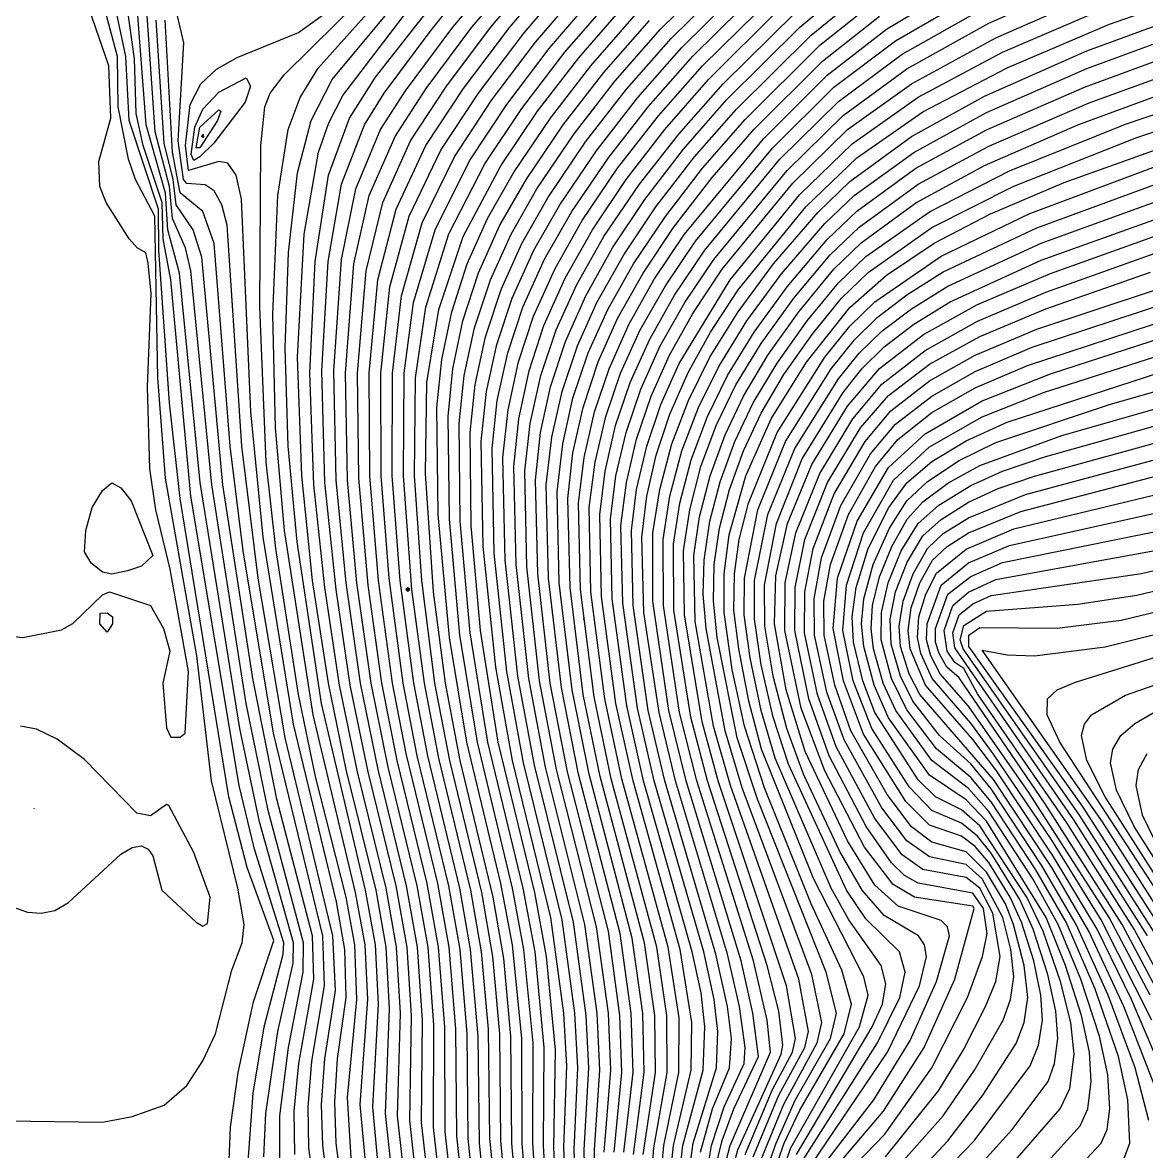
# Model space of a CAD drawing. Header units: inches. Extents: x 2608994 to 2618701, y 1261813 to 1271655.
# Drawn here: x 2613479 to 2614071, y 1262472 to 1263067 of the extents above; entities that cross this region are included whole.
import ezdxf

# ---------------------------------------------------------------- set-up
doc = ezdxf.new("R2010")
doc.units = ezdxf.units.IN
doc.header["$MEASUREMENT"] = 0

msp = doc.modelspace()

# ---------------------------------------------------------------- linework, layer by layer
for points, elevation in [([(2613693.57, 1262449.12), (2613689.24, 1262487.52), (2613689.73, 1262541.52), (2613687.08, 1262579.92), (2613681.34, 1262612.32), (2613666.33, 1262673.52), (2613657.01, 1262719.12), (2613649.42, 1262771.92), (2613644.22, 1262825.92), (2613642.95, 1262883.52), (2613647.1, 1262942.32), (2613654.49, 1262979.52), (2613667.63, 1263010.72), (2613680.66, 1263031.12), (2613705.61, 1263064.72), (2613760.54, 1263129.52)], 275), ([(2613699.5, 1262449.12), (2613695.49, 1262485.12), (2613695.59, 1262539.12), (2613692.61, 1262579.92), (2613686.88, 1262612.32), (2613671.66, 1262674.72), (2613662.63, 1262719.12), (2613655.16, 1262771.92), (2613650.19, 1262825.92), (2613649.19, 1262882.32), (2613653.6, 1262939.92), (2613661.63, 1262975.92), (2613675.27, 1263007.12), (2613691.55, 1263032.32), (2613715.65, 1263064.72), (2613769.6, 1263127.07)], 276), ([(2613681.15, 1262450.32), (2613676.57, 1262491.12), (2613678.09, 1262545.12), (2613676.04, 1262579.92), (2613670.52, 1262611.12), (2613655.38, 1262672.32), (2613645.97, 1262717.92), (2613638.26, 1262769.52), (2613632.43, 1262823.52), (2613630.29, 1262882.32), (2613633.08, 1262941.12), (2613640.16, 1262986.72), (2613651.2, 1263016.72), (2613664.99, 1263038.32), (2613727.01, 1263117.52)], 273), ([(2613674.63, 1262451.52), (2613670.13, 1262492.32), (2613672.3, 1262547.52), (2613670.54, 1262579.92), (2613665.24, 1262609.92), (2613649.47, 1262673.52), (2613640.14, 1262719.12), (2613631.77, 1262773.12), (2613626.05, 1262828.32), (2613623.88, 1262890.72), (2613627.34, 1262955.52), (2613634.96, 1262998.72), (2613640.27, 1263014.32), (2613647.66, 1263028.72), (2613710.8, 1263111.37)], 272), ([(2613687.31, 1262450.32), (2613682.98, 1262488.72), (2613683.89, 1262543.92), (2613681.55, 1262579.92), (2613675.8, 1262612.32), (2613661, 1262672.32), (2613651.59, 1262717.92), (2613644.14, 1262768.32), (2613638.32, 1262824.72), (2613636.64, 1262883.52), (2613640.06, 1262941.12), (2613647, 1262981.92), (2613659.2, 1263013.16), (2613669.5, 1263029.92), (2613693.66, 1263062.32), (2613730, 1263107.79)], 274), ([(2613755.16, 1262444.32), (2613753.33, 1262475.52), (2613753.84, 1262527.12), (2613748.98, 1262577.52), (2613742.69, 1262611.12), (2613724.08, 1262687.92), (2613714.78, 1262745.52), (2613709.58, 1262804.32), (2613708.98, 1262855.92), (2613711.65, 1262881.12), (2613717.1, 1262906.32), (2613725.5, 1262931.52), (2613736.3, 1262955.52), (2613749.96, 1262979.52), (2613769.6, 1263008.54), (2613791.2, 1263036.36), (2613815.01, 1263063.52), (2613856.39, 1263104.32)], 286), ([(2613760.43, 1262443.12), (2613758.8, 1262474.32), (2613759.67, 1262525.92), (2613755.04, 1262575.12), (2613748.85, 1262608.72), (2613729.59, 1262687.92), (2613720.19, 1262746.72), (2613715.38, 1262801.92), (2613714.76, 1262851.12), (2613717.42, 1262876.32), (2613722.86, 1262901.52), (2613731.2, 1262926.53), (2613742.06, 1262950.72), (2613755.65, 1262974.72), (2613775.6, 1263004.23), (2613797.2, 1263032), (2613820.66, 1263058.72), (2613860.8, 1263098.33)], 287), ([(2613705.54, 1262447.92), (2613701.65, 1262482.72), (2613701.43, 1262537.92), (2613698.16, 1262579.92), (2613692.16, 1262613.52), (2613676.41, 1262678.32), (2613668.25, 1262719.12), (2613661.02, 1262770.72), (2613656.07, 1262827.12), (2613655.42, 1262882.32), (2613659.96, 1262936.32), (2613668.71, 1262972.32), (2613683.44, 1263004.72), (2613702.28, 1263033.52), (2613725.68, 1263064.72), (2613752.8, 1263096.93)], 277), ([(2613711.47, 1262446.72), (2613707.74, 1262480.32), (2613707.26, 1262536.72), (2613703.72, 1262579.92), (2613697.7, 1262613.52), (2613681.15, 1262681.92), (2613673.86, 1262719.12), (2613666.48, 1262773.12), (2613661.95, 1262828.32), (2613661.62, 1262882.32), (2613666.13, 1262931.52), (2613675.73, 1262968.72), (2613691.48, 1263002.32), (2613711.2, 1263032.32), (2613735.69, 1263064.72), (2613761.26, 1263094.72)], 278), ([(2613765.51, 1262443.12), (2613764.21, 1262474.32), (2613765.69, 1262517.52), (2613764.18, 1262545.12), (2613757.32, 1262595.52), (2613737.14, 1262678.32), (2613728.26, 1262727.52), (2613721.65, 1262791.12), (2613720.51, 1262846.32), (2613723.36, 1262872.72), (2613728.8, 1262897.52), (2613736.97, 1262921.92), (2613748.35, 1262947.12), (2613762.01, 1262971.12), (2613781.6, 1263000.01), (2613803.03, 1263027.52), (2613826.25, 1263053.92), (2613865.11, 1263092.32)], 288), ([(2613790.61, 1262471.92), (2613794.68, 1262513.92), (2613793.65, 1262543.92), (2613787.65, 1262588.32), (2613766.11, 1262672.32), (2613756.99, 1262719.12), (2613750.42, 1262776.72), (2613749.13, 1262825.92), (2613751.91, 1262851.12), (2613757.12, 1262875.12), (2613764.98, 1262899.12), (2613775.63, 1262923.12), (2613789.72, 1262948.32), (2613806.8, 1262973.79), (2613827.2, 1263000.31), (2613849.87, 1263026.32), (2613888.4, 1263064.67), (2613922, 1263092.8)], 293), ([(2613834.69, 1262432.32), (2613841.87, 1262475.52), (2613848.52, 1262495.92), (2613859.16, 1262518.72), (2613859.65, 1262527.12), (2613856.63, 1262548.72), (2613850.34, 1262576.32), (2613822.91, 1262667.52), (2613814.25, 1262703.52), (2613806.29, 1262756.32), (2613805.14, 1262795.92), (2613807.86, 1262817.52), (2613812.81, 1262839.12), (2613820, 1262860.83), (2613829.6, 1262882.71), (2613841.3, 1262903.92), (2613856, 1262926.2), (2613891.51, 1262969.92), (2613918.4, 1262995.79), (2613953.2, 1263020.04), (2613997.6, 1263043.31), (2614051.6, 1263066.24), (2614133.2, 1263094.87)], 303), ([(2613717.13, 1262446.72), (2613713.69, 1262479.12), (2613713.14, 1262534.32), (2613709.45, 1262578.72), (2613703.51, 1262612.32), (2613686.96, 1262680.72), (2613679.47, 1262719.12), (2613672.07, 1262774.32), (2613667.87, 1262828.32), (2613667.79, 1262882.32), (2613672.48, 1262927.92), (2613682.67, 1262965.12), (2613699.41, 1262999.92), (2613719.2, 1263029.94), (2613743.2, 1263061.64), (2613768.4, 1263091.12)], 279), ([(2613722.9, 1262445.52), (2613719.62, 1262476.72), (2613718.97, 1262533.12), (2613715.03, 1262578.72), (2613709.31, 1262611.12), (2613692.49, 1262680.72), (2613685.07, 1262719.12), (2613677.9, 1262773.12), (2613673.77, 1262828.32), (2613673.93, 1262882.32), (2613678.59, 1262923.12), (2613689.53, 1262961.52), (2613706.52, 1262996.32), (2613726.23, 1263026.32), (2613749.2, 1263056.75), (2613774.42, 1263086.32)], 280), ([(2613770.64, 1262441.92), (2613769.58, 1262473.12), (2613771.47, 1262516.32), (2613769.98, 1262545.12), (2613763.27, 1262594.32), (2613742.93, 1262677.12), (2613734.12, 1262725.12), (2613727.49, 1262787.52), (2613726.31, 1262842.72), (2613729.06, 1262867.92), (2613734.58, 1262893.12), (2613742.59, 1262917.12), (2613754, 1262942.42), (2613768.29, 1262967.52), (2613787.6, 1262995.89), (2613808.52, 1263022.72), (2613832, 1263049.37), (2613870.4, 1263087.26)], 289), ([(2613808.97, 1262440.72), (2613811.44, 1262474.32), (2613818.52, 1262513.92), (2613818.36, 1262543.92), (2613813.14, 1262579.92), (2613789.14, 1262668.72), (2613780.03, 1262711.92), (2613772.91, 1262768.32), (2613771.84, 1262813.92), (2613774.77, 1262837.92), (2613780.26, 1262861.92), (2613787.93, 1262884.72), (2613798.4, 1262908.06), (2613811.61, 1262931.52), (2613827.69, 1262955.52), (2613869.2, 1263005.91), (2613902.8, 1263039.41), (2613934, 1263063.6), (2613976, 1263088.87)], 297), ([(2613822.21, 1262435.92), (2613826.87, 1262475.52), (2613837.57, 1262515.12), (2613838.33, 1262537.92), (2613836.38, 1262555.92), (2613831.72, 1262577.52), (2613806.14, 1262667.52), (2613797.23, 1262707.12), (2613789.53, 1262763.52), (2613788.66, 1262805.52), (2613791.59, 1262828.32), (2613796.9, 1262851.12), (2613804.62, 1262873.92), (2613814.89, 1262896.72), (2613827.8, 1262919.52), (2613843.11, 1262942.32), (2613881.71, 1262989.12), (2613911.2, 1263018.12), (2613944.8, 1263042.65), (2613988, 1263066.69), (2614040.8, 1263090.17)], 300), ([(2613652.36, 1262465.92), (2613650.26, 1262500.72), (2613655.17, 1262552.32), (2613653.96, 1262581.12), (2613649.45, 1262606.32), (2613633.36, 1262669.92), (2613624.4, 1262713.12), (2613612.45, 1262789.92), (2613607.35, 1262835.52), (2613603.98, 1262917.12), (2613604.57, 1263002.32), (2613606.6, 1263022.72), (2613609.46, 1263029.92), (2613616.75, 1263039.52), (2613659.22, 1263081.52)], 269), ([(2613660.47, 1262457.52), (2613656.94, 1262497.12), (2613660.9, 1262552.32), (2613659.42, 1262581.12), (2613654.44, 1262608.72), (2613632.09, 1262702.32), (2613617.04, 1262799.52), (2613612.24, 1262853.52), (2613610.85, 1262913.52), (2613613.42, 1262975.92), (2613618.92, 1263010.72), (2613625.28, 1263027.52), (2613634.78, 1263043.12), (2613667.98, 1263080.32)], 270), ([(2613667.1, 1262457.52), (2613663.55, 1262495.92), (2613666.57, 1262549.92), (2613664.9, 1262581.12), (2613659.71, 1262609.92), (2613636.56, 1262708.32), (2613623.65, 1262793.52), (2613618.91, 1262843.92), (2613617.44, 1262895.52), (2613619.11, 1262945.92), (2613623.81, 1262987.92), (2613631.13, 1263015.52), (2613642.14, 1263037.12), (2613677.85, 1263080.32)], 271), ([(2613728.58, 1262444.32), (2613725.23, 1262479.12), (2613724.53, 1262536.72), (2613720.78, 1262577.52), (2613715.11, 1262609.92), (2613698.29, 1262679.52), (2613690.66, 1262719.12), (2613684.07, 1262768.32), (2613679.65, 1262828.32), (2613680.04, 1262882.32), (2613684.89, 1262919.52), (2613696.31, 1262957.92), (2613714.4, 1262994.2), (2613734.05, 1263023.92), (2613756.4, 1263053.42), (2613781.48, 1263082.72)], 281), ([(2613775.61, 1262441.92), (2613774.9, 1262473.12), (2613777.26, 1262516.32), (2613775.91, 1262543.92), (2613769.25, 1262593.12), (2613748.71, 1262675.92), (2613739.97, 1262722.72), (2613733.31, 1262783.92), (2613732.02, 1262837.92), (2613734.73, 1262863.12), (2613740.2, 1262888.32), (2613748.16, 1262912.32), (2613759.48, 1262937.52), (2613773.75, 1262962.72), (2613792.47, 1262990.32), (2613813.96, 1263017.92), (2613837.23, 1263044.32), (2613874.88, 1263081.52)], 290), ([(2613795.79, 1262471.92), (2613800.56, 1262513.92), (2613799.61, 1262545.12), (2613793.77, 1262587.12), (2613771.93, 1262671.12), (2613762.85, 1262716.72), (2613756.09, 1262774.32), (2613754.88, 1262823.52), (2613757.83, 1262848.72), (2613763.22, 1262872.72), (2613771.26, 1262896.72), (2613781.49, 1262919.52), (2613795.65, 1262944.72), (2613812.63, 1262969.92), (2613833.03, 1262996.32), (2613855.07, 1263021.52), (2613894.4, 1263060.53), (2613924.4, 1263085.11)], 294), ([(2613813.49, 1262439.52), (2613816.71, 1262475.52), (2613824.67, 1262513.92), (2613824.86, 1262542.72), (2613819.11, 1262579.92), (2613794.69, 1262668.72), (2613785.69, 1262710.72), (2613778.43, 1262767.12), (2613777.5, 1262811.52), (2613780.55, 1262835.52), (2613786.2, 1262859.52), (2613794.01, 1262882.32), (2613804.38, 1262905.12), (2613817.6, 1262928.39), (2613833.46, 1262951.92), (2613874, 1263000.93), (2613906.4, 1263033.02), (2613938.8, 1263057.44), (2613980.8, 1263081.91)], 298), ([(2613826.46, 1262434.72), (2613832.16, 1262476.72), (2613844.48, 1262516.32), (2613845.26, 1262535.52), (2613843.36, 1262552.32), (2613837.78, 1262577.52), (2613811.72, 1262667.52), (2613802.9, 1262705.92), (2613795.12, 1262761.12), (2613794.15, 1262801.92), (2613797.05, 1262824.72), (2613802.36, 1262847.52), (2613810.09, 1262870.32), (2613819.77, 1262891.92), (2613832, 1262913.76), (2613847.6, 1262937.16), (2613884.8, 1262982.47), (2613913.6, 1263010.66), (2613947.2, 1263034.86), (2613991.6, 1263059.08), (2614044.4, 1263082.19)], 301), ([(2613457.6, 1262745.59), (2613479.2, 1262743.11), (2613499.6, 1262747.21), (2613505.6, 1262750.47), (2613521.2, 1262765.59), (2613524.8, 1262767.1), (2613546.4, 1262760.05), (2613553.23, 1262747.92), (2613556.54, 1262735.92), (2613552.93, 1262719.12), (2613554.8, 1262695.48), (2613557.2, 1262690.53), (2613562, 1262690.66), (2613564.71, 1262692.72), (2613566.39, 1262725.12), (2613556.76, 1262779.12), (2613549.21, 1262810.32), (2613546.15, 1262831.92), (2613544.76, 1262875.12), (2613546.71, 1262924.32), (2613545.2, 1262940.35), (2613544, 1262945.73), (2613539.33, 1262948.32), (2613535.19, 1262953.12), (2613523.09, 1262972.32), (2613519.81, 1262980.72), (2613519.29, 1262993.92), (2613525.48, 1263016.72), (2613524.51, 1263044.32), (2613514.16, 1263074.32)], 259), ([(2613597.84, 1262467.12), (2613600.54, 1262503.12), (2613606.25, 1262537.92), (2613616.22, 1262576.32), (2613616.59, 1262582.32), (2613601.24, 1262631.52), (2613593.04, 1262665.12), (2613567.7, 1262817.52), (2613557.06, 1262931.52), (2613553.12, 1262953.12), (2613552.55, 1262972.32), (2613542.65, 1263002.32), (2613538.94, 1263019.12), (2613537.99, 1263047.92), (2613534.27, 1263074.32)], 262), ([(2613639.84, 1262455.12), (2613637.14, 1262475.52), (2613636.49, 1262497.12), (2613638.23, 1262521.12), (2613643.84, 1262557.12), (2613642.47, 1262585.92), (2613617.44, 1262690.32), (2613603.05, 1262774.32), (2613594.5, 1262843.92), (2613586.82, 1262960.32), (2613584.05, 1262971.12), (2613580, 1262978.42), (2613575.2, 1262981.58), (2613565.6, 1262982.22), (2613563.87, 1262984.32), (2613561.06, 1263004.72), (2613564.07, 1263056.32), (2613559.71, 1263074.32)], 267), ([(2613646.87, 1262456.32), (2613644.18, 1262476.72), (2613643.43, 1262498.32), (2613644.84, 1262521.12), (2613649.44, 1262553.52), (2613648.78, 1262578.72), (2613644.47, 1262603.92), (2613621.67, 1262697.52), (2613605.79, 1262795.92), (2613599.31, 1262861.92), (2613594.4, 1262973.96), (2613591.52, 1262986.72), (2613587.2, 1262993.07), (2613582.4, 1262993.85), (2613566.4, 1262989.12), (2613564.94, 1263002.32), (2613567.27, 1263023.92), (2613572.89, 1263034.72), (2613581.2, 1263042.45), (2613592, 1263048.65), (2613624.4, 1263061.88), (2613645.16, 1263076.72)], 268), ([(2613734.36, 1262441.92), (2613730.98, 1262477.92), (2613730.42, 1262534.32), (2613726.7, 1262575.12), (2613720.92, 1262608.72), (2613704.08, 1262678.32), (2613696.25, 1262719.12), (2613689.27, 1262773.12), (2613685.51, 1262828.32), (2613686.02, 1262879.92), (2613691.42, 1262917.12), (2613703.6, 1262955.79), (2613722.59, 1262992.72), (2613742, 1263021.81), (2613764.71, 1263051.52), (2613788.8, 1263079.44)], 282), ([(2613739.88, 1262440.72), (2613736.67, 1262476.72), (2613736.24, 1262533.12), (2613732.48, 1262573.92), (2613726.98, 1262606.32), (2613709.6, 1262678.32), (2613701.82, 1262719.12), (2613695.46, 1262767.12), (2613691.31, 1262829.52), (2613692.03, 1262877.52), (2613698.24, 1262915.92), (2613711.13, 1262954.32), (2613730.87, 1262991.52), (2613750.32, 1263020.32), (2613772, 1263048.43), (2613796.59, 1263076.72)], 283), ([(2613780.59, 1262440.72), (2613780.2, 1262473.12), (2613783.05, 1262515.12), (2613781.66, 1262545.12), (2613775.27, 1262591.92), (2613754.51, 1262674.72), (2613745.65, 1262721.52), (2613739.03, 1262781.52), (2613737.71, 1262833.12), (2613740.37, 1262858.32), (2613745.78, 1262883.52), (2613753.66, 1262907.52), (2613764.8, 1262932.46), (2613779.14, 1262957.92), (2613796.96, 1262984.32), (2613817.34, 1263010.72), (2613840.39, 1263037.12), (2613877.72, 1263074.32)], 291), ([(2613800.84, 1262470.72), (2613806.48, 1262513.92), (2613805.73, 1262545.12), (2613800.19, 1262584.72), (2613777.46, 1262671.12), (2613768.51, 1262715.52), (2613761.74, 1262771.92), (2613760.54, 1262819.92), (2613763.51, 1262845.12), (2613768.94, 1262869.12), (2613777.02, 1262893.12), (2613787.29, 1262915.92), (2613800.8, 1262939.94), (2613817.6, 1262964.96), (2613837.15, 1262990.32), (2613859.6, 1263016.05), (2613898.98, 1263055.12), (2613928, 1263078.25)], 295), ([(2613817.88, 1262437.12), (2613821.8, 1262475.52), (2613831.11, 1262515.12), (2613831.54, 1262540.32), (2613825.4, 1262578.72), (2613800.56, 1262667.52), (2613791.57, 1262708.32), (2613784.03, 1262764.72), (2613783.05, 1262807.92), (2613785.87, 1262830.72), (2613791.4, 1262854.72), (2613799.11, 1262877.52), (2613809.35, 1262900.32), (2613822.4, 1262923.43), (2613838.31, 1262947.12), (2613877.97, 1262995.12), (2613908.8, 1263025.57), (2613942.4, 1263050.44), (2613985.6, 1263074.91)], 299), ([(2613836.07, 1262471.92), (2613842.49, 1262494.72), (2613851.42, 1262516.32), (2613852.37, 1262531.92), (2613850.31, 1262548.72), (2613844.17, 1262576.32), (2613817.31, 1262667.52), (2613808.57, 1262704.72), (2613800.59, 1262759.92), (2613799.7, 1262799.52), (2613802.47, 1262821.12), (2613807.77, 1262843.92), (2613815.2, 1262865.91), (2613824.8, 1262887.5), (2613851.71, 1262931.52), (2613888.4, 1262976.44), (2613916, 1263003.22), (2613950.8, 1263027.82), (2613995.2, 1263051.47), (2614049.2, 1263074.68)], 302), ([(2613841.98, 1262455.12), (2613847.6, 1262478.19), (2613853.63, 1262494.72), (2613866.72, 1262522.32), (2613863.74, 1262545.12), (2613857.55, 1262572.72), (2613828.53, 1262667.52), (2613819.43, 1262704.72), (2613811.05, 1262762.32), (2613811.06, 1262798.32), (2613814.61, 1262821.12), (2613821.04, 1262845.12), (2613829.72, 1262867.92), (2613841.07, 1262890.72), (2613856, 1262914.75), (2613874.56, 1262939.92), (2613898, 1262967.14), (2613914.8, 1262983.38), (2613947.2, 1263007.13), (2613985.6, 1263028.32), (2614039.6, 1263052.17), (2614104.4, 1263075.95)], 304), ([(2613470.8, 1262488.44), (2613521.2, 1262487.75), (2613536.8, 1262490.83), (2613553.6, 1262496.79), (2613565.6, 1262507.15), (2613574, 1262520.18), (2613580.59, 1262534.32), (2613589.22, 1262567.92), (2613594.73, 1262582.32), (2613595.73, 1262591.92), (2613592.4, 1262611.12), (2613578.53, 1262667.52), (2613570.78, 1262733.52), (2613554.41, 1262827.12), (2613550.34, 1262879.92), (2613548.67, 1262965.12), (2613538.48, 1262984.32), (2613534.83, 1262995.12), (2613529.38, 1263022.72), (2613529.04, 1263049.12), (2613523.18, 1263070.72)], 260), ([(2613587.2, 1262450.3), (2613588.59, 1262485.12), (2613592.55, 1262513.92), (2613600.72, 1262551.12), (2613611.46, 1262583.52), (2613597.39, 1262621.92), (2613587.64, 1262659.12), (2613562.02, 1262816.32), (2613556.5, 1262866.72), (2613550.82, 1262947.12), (2613550.59, 1262968.72), (2613535.12, 1263015.52), (2613533.43, 1263049.12), (2613528.9, 1263070.72)], 261), ([(2613606.07, 1262469.52), (2613607.2, 1262492.32), (2613613.47, 1262535.52), (2613621.52, 1262571.52), (2613621.73, 1262582.32), (2613603.76, 1262645.92), (2613593.48, 1262695.12), (2613572.58, 1262824.72), (2613561.73, 1262935.12), (2613555.61, 1262957.92), (2613554.34, 1262977.12), (2613544.12, 1263013.12), (2613539.6, 1263073.12)], 263), ([(2613614.53, 1262468.32), (2613614.52, 1262491.12), (2613619.15, 1262527.12), (2613626.91, 1262566.72), (2613626.95, 1262582.32), (2613608.42, 1262651.92), (2613596.84, 1262708.32), (2613578.65, 1262823.52), (2613567.65, 1262936.32), (2613564.8, 1262948.32), (2613557.98, 1262963.92), (2613556.36, 1262980.72), (2613548.81, 1263009.52), (2613544.65, 1263070.72)], 264), ([(2613622.46, 1262470.72), (2613622.07, 1262493.52), (2613624.59, 1262518.72), (2613632.52, 1262563.12), (2613631.78, 1262585.92), (2613612.99, 1262657.92), (2613600.24, 1262721.52), (2613584.58, 1262823.52), (2613573.39, 1262943.52), (2613568.89, 1262957.92), (2613559.96, 1262971.12), (2613558.43, 1262984.32), (2613553.63, 1263003.52), (2613549.49, 1263068.32)], 265), ([(2613632.75, 1262452.72), (2613629.87, 1262474.32), (2613629.4, 1262495.92), (2613631.42, 1262519.92), (2613638.14, 1262559.52), (2613637.11, 1262585.92), (2613611.24, 1262692.72), (2613595.23, 1262788.72), (2613588.4, 1262843.92), (2613579.89, 1262950.72), (2613573.92, 1262967.52), (2613562, 1262977.43), (2613557.98, 1262998.72), (2613554.13, 1263068.32)], 266), ([(2613744.56, 1262445.52), (2613742.26, 1262476.72), (2613742.07, 1262531.92), (2613737.13, 1262581.12), (2613730.98, 1262613.52), (2613713.06, 1262687.92), (2613703.92, 1262743.12), (2613697.96, 1262807.92), (2613697.32, 1262864.32), (2613699.82, 1262889.52), (2613705.09, 1262914.72), (2613713.25, 1262939.92), (2613723.9, 1262963.92), (2613737.57, 1262987.92), (2613757.06, 1263016.72), (2613778.39, 1263044.32), (2613802.42, 1263071.92)], 284), ([(2613749.83, 1262445.52), (2613747.81, 1262476.72), (2613747.96, 1262529.52), (2613743.13, 1262578.72), (2613737.1, 1262611.12), (2613718.57, 1262687.92), (2613709.35, 1262744.32), (2613703.82, 1262805.52), (2613703.13, 1262859.52), (2613705.65, 1262884.72), (2613710.96, 1262909.92), (2613719.2, 1262935.15), (2613730.45, 1262960.32), (2613744.4, 1262984.66), (2613763.72, 1263013.12), (2613785.2, 1263040.79), (2613809.2, 1263068.21)], 285), ([(2613785.4, 1262471.92), (2613788.87, 1262515.12), (2613787.58, 1262545.12), (2613781.32, 1262590.72), (2613760.31, 1262673.52), (2613751.32, 1262720.32), (2613744.65, 1262780.32), (2613743.5, 1262830.72), (2613746.35, 1262855.92), (2613751.97, 1262881.12), (2613760.05, 1262905.12), (2613770.92, 1262929.12), (2613785.21, 1262954.32), (2613804, 1262981.92), (2613824.62, 1263008.32), (2613847.96, 1263034.72), (2613886, 1263072.16)], 292), ([(2613805.93, 1262470.72), (2613812.47, 1262513.92), (2613812.03, 1262543.92), (2613806.64, 1262582.32), (2613783.29, 1262669.92), (2613774.37, 1262713.12), (2613767.38, 1262769.52), (2613766.16, 1262816.32), (2613768.95, 1262840.32), (2613774.29, 1262864.32), (2613782.26, 1262888.32), (2613792.44, 1262911.12), (2613805.86, 1262935.12), (2613821.87, 1262959.12), (2613842.19, 1262985.52), (2613864.4, 1263010.95), (2613900.4, 1263046.83), (2613930.4, 1263070.52)], 296), ([(2613846.16, 1262453.92), (2613851.71, 1262475.52), (2613872.99, 1262524.72), (2613871.26, 1262541.52), (2613863.98, 1262572.72), (2613834.16, 1262667.52), (2613825.1, 1262703.52), (2613816.59, 1262759.92), (2613816.43, 1262794.72), (2613819.91, 1262817.52), (2613826.32, 1262841.52), (2613835.01, 1262864.32), (2613845.72, 1262885.92), (2613860.56, 1262909.92), (2613878.8, 1262934.71), (2613901.6, 1262961.26), (2613917.05, 1262975.92), (2613948.4, 1262998.7), (2613986.8, 1263019.72), (2614039.6, 1263042.86), (2614103.2, 1263066.16)], 305), ([(2613849.99, 1262451.52), (2613855.77, 1262473.12), (2613878.56, 1262523.52), (2613879.42, 1262528.32), (2613877.43, 1262546.32), (2613871.27, 1262570.32), (2613839.8, 1262667.52), (2613831.04, 1262701.12), (2613822.12, 1262757.52), (2613821.88, 1262792.32), (2613825.18, 1262813.92), (2613831.17, 1262836.72), (2613839.73, 1262859.52), (2613850.32, 1262881.12), (2613864.29, 1262903.92), (2613881.75, 1262927.92), (2613902.8, 1262952.79), (2613918.4, 1262967.71), (2613949.6, 1262990.3), (2613986.8, 1263010.58), (2614038.4, 1263033.09), (2614100.8, 1263055.97)], 306), ([(2613859.7, 1262470.72), (2613874, 1262505.03), (2613884.48, 1262524.72), (2613886.06, 1262531.92), (2613881.46, 1262559.52), (2613845.46, 1262667.52), (2613837.01, 1262698.72), (2613827.65, 1262755.12), (2613827.19, 1262788.72), (2613830.41, 1262810.32), (2613836.36, 1262833.12), (2613844.41, 1262854.72), (2613854.8, 1262876.16), (2613868, 1262897.95), (2613885.3, 1262921.92), (2613904.38, 1262944.72), (2613919.6, 1262959.38), (2613950.8, 1262981.93), (2613988, 1263002.05), (2614040.8, 1263024.78), (2614108, 1263049.19)], 307), ([(2613867.2, 1262465.92), (2613880, 1262497.18), (2613897.62, 1262529.52), (2613900.08, 1262540.32), (2613894.74, 1262565.52), (2613858.12, 1262663.92), (2613849.06, 1262693.92), (2613839.01, 1262747.92), (2613837.43, 1262765.92), (2613837.98, 1262783.92), (2613841, 1262804.32), (2613846.4, 1262825.2), (2613854.15, 1262846.32), (2613863.9, 1262866.72), (2613876.4, 1262887.65), (2613892.3, 1262909.92), (2613908.8, 1262929.95), (2613923.2, 1262943.76), (2613956.8, 1262967.44), (2613998.8, 1262988.89), (2614060, 1263013.58), (2614138, 1263040.16)], 309), ([(2613572.33, 1262996.32), (2613569.2, 1262994.46), (2613567.86, 1262997.52), (2613569.7, 1263011.92), (2613574, 1263021.51), (2613582.4, 1263030.34), (2613596.8, 1263038), (2613599.17, 1263033.52), (2613596.33, 1263025.12), (2613579.78, 1263003.52), (2613572.33, 1262996.32)], 269), ([(2613863.93, 1262469.52), (2613877.39, 1262501.92), (2613890.97, 1262527.12), (2613892.92, 1262535.52), (2613887.85, 1262563.12), (2613851.95, 1262665.12), (2613843.01, 1262696.32), (2613833.33, 1262751.52), (2613832.6, 1262786.32), (2613835.6, 1262806.72), (2613841.14, 1262828.32), (2613849.04, 1262849.92), (2613858.77, 1262870.32), (2613871.64, 1262891.92), (2613887.89, 1262914.72), (2613906.4, 1262937.12), (2613920.8, 1262951.05), (2613949.6, 1262972.1), (2613985.6, 1262991.82), (2614034.8, 1263013.18), (2614096, 1263035.64)], 308), ([(2613866.04, 1262449.12), (2613875.9, 1262476.72), (2613886, 1262499.29), (2613904.51, 1262531.92), (2613907.65, 1262545.12), (2613902.36, 1262566.72), (2613866.17, 1262657.92), (2613855.48, 1262690.32), (2613844.88, 1262743.12), (2613842.9, 1262762.32), (2613843.34, 1262781.52), (2613846.12, 1262800.72), (2613851.32, 1262821.12), (2613858.7, 1262841.52), (2613868, 1262861.27), (2613880, 1262881.67), (2613894.84, 1262902.72), (2613910.43, 1262921.92), (2613924.4, 1262935.45), (2613958, 1262959.13), (2614001.2, 1262980.9), (2614066, 1263006.53), (2614148.8, 1263034.22)], 310), ([(2613572.4, 1263001.12), (2613570.4, 1263001.12), (2613572.45, 1263011.92), (2613582.4, 1263021.19), (2613583.42, 1263020.32), (2613581.72, 1263015.52), (2613572.4, 1263001.12)], 270), ([(2613869.2, 1262445.8), (2613880.22, 1262476.72), (2613888.4, 1262494.07), (2613911.71, 1262534.32), (2613915.69, 1262549.92), (2613910.55, 1262567.92), (2613894.4, 1262602.82), (2613869.75, 1262663.92), (2613859.34, 1262696.32), (2613852.77, 1262726.32), (2613848.55, 1262756.32), (2613848.49, 1262776.72), (2613851.21, 1262797.12), (2613859.97, 1262828.32), (2613873.38, 1262858.32), (2613892, 1262888.16), (2613914.8, 1262916.89), (2613934, 1262934), (2613959.2, 1262950.83), (2613988.9, 1262966.32), (2614027.6, 1262982.84), (2614111.6, 1263012.94)], 311), ([(2613574, 1263006.54), (2613573.45, 1263007.12), (2613574, 1263008.27), (2613574.34, 1263007.12), (2613574, 1263006.54)], 271), ([(2613871.6, 1262440.05), (2613883.6, 1262474.21), (2613919.91, 1262537.92), (2613924.37, 1262554.72), (2613922.13, 1262564.32), (2613895.6, 1262616.12), (2613868.29, 1262684.32), (2613861.49, 1262709.52), (2613856.21, 1262737.12), (2613853.73, 1262757.52), (2613853.98, 1262776.72), (2613856.5, 1262794.72), (2613861.33, 1262813.92), (2613876.49, 1262851.12), (2613901.65, 1262890.72), (2613914.8, 1262907.14), (2613928, 1262919.91), (2613962.8, 1262943.95), (2614009.6, 1262966.46), (2614082.8, 1262993.97)], 312), ([(2613886.58, 1262470.72), (2613926.6, 1262537.92), (2613931.99, 1262549.92), (2613933.77, 1262560.72), (2613931.3, 1262570.32), (2613914.19, 1262594.32), (2613904.92, 1262611.12), (2613875.51, 1262679.52), (2613868, 1262704.72), (2613862.21, 1262732.32), (2613859.13, 1262755.12), (2613859.27, 1262774.32), (2613866.28, 1262810.32), (2613880.82, 1262846.32), (2613905.01, 1262884.72), (2613917.2, 1262900), (2613929.2, 1262911.64), (2613944.8, 1262923.69), (2613964, 1262935.71), (2614013.2, 1262958.95), (2614091.2, 1262987.59)], 313), ([(2613888.98, 1262465.92), (2613929.37, 1262529.52), (2613941.16, 1262553.52), (2613943.98, 1262566.72), (2613940.89, 1262577.52), (2613923.2, 1262594.94), (2613913.07, 1262609.92), (2613882.4, 1262676.31), (2613874.33, 1262701.12), (2613868.06, 1262728.72), (2613864.53, 1262752.72), (2613864.62, 1262773.12), (2613871.55, 1262807.92), (2613885.72, 1262842.72), (2613908.8, 1262879.35), (2613919.6, 1262892.88), (2613931.6, 1262904.44), (2613947.2, 1262916.33), (2613966.4, 1262928.16), (2614015.6, 1262950.94), (2614096, 1262979.95)], 314), ([(2613890.8, 1262459.96), (2613934.66, 1262524.72), (2613951.37, 1262559.52), (2613955.1, 1262575.12), (2613954.06, 1262581.12), (2613950.85, 1262585.92), (2613932.8, 1262596.71), (2613921.17, 1262609.92), (2613909.56, 1262630.32), (2613890.4, 1262671.12), (2613881.51, 1262695.12), (2613874.46, 1262722.72), (2613870.06, 1262749.12), (2613869.85, 1262770.72), (2613876.05, 1262803.12), (2613889.6, 1262837.19), (2613911.2, 1262872.14), (2613921.04, 1262884.72), (2613932.8, 1262896.23), (2613948.4, 1262908.18), (2613967.6, 1262919.97), (2614015.6, 1262941.99), (2614098.4, 1262971.51)], 315), ([(2613893.2, 1262455.14), (2613927.42, 1262499.52), (2613946.53, 1262530.72), (2613960.47, 1262561.92), (2613967.24, 1262585.92), (2613966.14, 1262590.72), (2613962.8, 1262594.1), (2613940.13, 1262601.52), (2613928, 1262612.6), (2613913.6, 1262635.93), (2613891.24, 1262683.12), (2613881.31, 1262715.52), (2613875.1, 1262750.32), (2613875.78, 1262775.52), (2613881.97, 1262803.12), (2613894.78, 1262834.32), (2613913.6, 1262864.95), (2613930.4, 1262884.78), (2613953.58, 1262902.72), (2613982, 1262918.58), (2614020.4, 1262934.94), (2614079.2, 1262955.93)], 316), ([(2613895.6, 1262450.26), (2613932.48, 1262493.52), (2613953.98, 1262527.12), (2613970.04, 1262563.12), (2613980.29, 1262600.32), (2613979.6, 1262601.63), (2613948.73, 1262606.32), (2613937.6, 1262613), (2613922.55, 1262632.72), (2613901.6, 1262672.88), (2613889.12, 1262705.92), (2613880.61, 1262746.72), (2613880.78, 1262771.92), (2613886.38, 1262798.32), (2613898.95, 1262829.52), (2613916.39, 1262858.32), (2613931.6, 1262876.57), (2613954.4, 1262894.38), (2613982, 1262909.81), (2614018, 1262925.12), (2614075.6, 1262945.58)], 317), ([(2613933.54, 1262469.52), (2613961.45, 1262504.32), (2613974.67, 1262525.92), (2613986.17, 1262548.72), (2613991.58, 1262561.92), (2613993.98, 1262575.12), (2613990.12, 1262597.92), (2613983.2, 1262611.09), (2613976, 1262616.76), (2613953.2, 1262620.93), (2613942.4, 1262628.56), (2613928, 1262647.75), (2613907.57, 1262685.52), (2613897.71, 1262713.12), (2613890.96, 1262745.52), (2613891, 1262767.12), (2613895.48, 1262789.92), (2613906.57, 1262818.72), (2613922.79, 1262846.32), (2613936.4, 1262862.52), (2613956.8, 1262878.33), (2613980.8, 1262891.85), (2614013.2, 1262905.64), (2614135.6, 1262946.2)], 319), ([(2613896.8, 1262443.85), (2613933.16, 1262481.52), (2613958.03, 1262516.32), (2613976.69, 1262553.52), (2613984.69, 1262575.12), (2613987.1, 1262587.12), (2613985.08, 1262600.32), (2613979.6, 1262608.41), (2613950.8, 1262613.69), (2613943.6, 1262617.78), (2613936.72, 1262624.32), (2613923.41, 1262643.52), (2613903.89, 1262680.72), (2613893.09, 1262710.72), (2613885.73, 1262746.72), (2613885.9, 1262769.52), (2613891.12, 1262794.72), (2613903.07, 1262824.72), (2613920.45, 1262853.52), (2613935.2, 1262870.65), (2613956.8, 1262887.12), (2613983.2, 1262901.67), (2614018, 1262916.27), (2614073.2, 1262935.66)], 318), ([(2613936.21, 1262459.92), (2613963.97, 1262491.12), (2613980.45, 1262515.12), (2613995.47, 1262541.52), (2613999.31, 1262552.32), (2614001.1, 1262564.32), (2613999.52, 1262578.72), (2613995.31, 1262595.52), (2613984.54, 1262615.92), (2613976, 1262623.57), (2613956.8, 1262627.61), (2613944.8, 1262636.04), (2613931.6, 1262653.46), (2613911.75, 1262689.12), (2613902.63, 1262714.32), (2613896.17, 1262744.32), (2613895.95, 1262763.52), (2613899.83, 1262785.12), (2613910.06, 1262812.72), (2613925.6, 1262839.82), (2613938.8, 1262855.55), (2613957.92, 1262870.32), (2613980.8, 1262883.22), (2614010.8, 1262895.99), (2614126, 1262934)], 320), ([(2613948.44, 1262458.72), (2613966.31, 1262477.92), (2613984.78, 1262501.92), (2614002.4, 1262529.18), (2614006.53, 1262540.32), (2614008.53, 1262553.52), (2614006.66, 1262570.32), (2614001.04, 1262591.92), (2613996.81, 1262602.72), (2613986.8, 1262619.45), (2613976, 1262630.27), (2613958, 1262635.21), (2613947.2, 1262643.32), (2613934.35, 1262660.32), (2613915.34, 1262693.92), (2613906.84, 1262717.92), (2613901.22, 1262744.32), (2613901.1, 1262762.32), (2613904.49, 1262781.52), (2613914.08, 1262807.92), (2613928.26, 1262833.12), (2613940, 1262847.49), (2613958, 1262861.67), (2613980.8, 1262874.65), (2614008.4, 1262886.39), (2614117.6, 1262922.2)], 321), ([(2614004.03, 1262450.32), (2614036, 1262485.82), (2614040.04, 1262494.72), (2614041.82, 1262509.12), (2614041.01, 1262524.72), (2614036.79, 1262543.92), (2614028.35, 1262570.32), (2614018.11, 1262595.52), (2613986.8, 1262646.32), (2613976, 1262657.56), (2613956.8, 1262670.58), (2613935.2, 1262700.78), (2613927.61, 1262717.92), (2613922.06, 1262738.32), (2613920.95, 1262750.32), (2613922.17, 1262763.52), (2613927.01, 1262781.52), (2613935.63, 1262800.72), (2613944.75, 1262815.12), (2613955.6, 1262825.37), (2613972.4, 1262836.43), (2613991.6, 1262845.83), (2614051.6, 1262865.79), (2614198, 1262907.82)], 325), ([(2613948.4, 1262445.14), (2613980.28, 1262477.92), (2614009.77, 1262517.52), (2614014.04, 1262528.32), (2614016.19, 1262541.52), (2614015.41, 1262554.72), (2614011.61, 1262572.72), (2614005.25, 1262593.12), (2613999.17, 1262606.32), (2613988, 1262624.52), (2613980.8, 1262633.07), (2613973.6, 1262638.43), (2613956.8, 1262644.26), (2613944.18, 1262656.72), (2613922, 1262692.2), (2613911.35, 1262720.32), (2613905.94, 1262747.92), (2613908.28, 1262774.32), (2613918.63, 1262804.32), (2613935.2, 1262832.65), (2613954.4, 1262850.49), (2613984.4, 1262867.85), (2614020.4, 1262882.07), (2614086.4, 1262903.47)], 322), ([(2613996.74, 1262422.72), (2614047.07, 1262476.72), (2614050.32, 1262483.92), (2614051.63, 1262494.72), (2614050.73, 1262512.72), (2614046.26, 1262533.12), (2614036.4, 1262563.12), (2614024.49, 1262591.92), (2614011.15, 1262615.92), (2613988, 1262651.5), (2613977.2, 1262663.52), (2613958, 1262678.25), (2613938.9, 1262704.72), (2613932.39, 1262719.12), (2613927.23, 1262737.12), (2613925.94, 1262747.92), (2613926.78, 1262759.92), (2613930.4, 1262775.03), (2613936.94, 1262791.12), (2613945.03, 1262805.52), (2613953.2, 1262814.66), (2613966.4, 1262824.48), (2613983.2, 1262833.77), (2614026.4, 1262849.46), (2614193.2, 1262897.1)], 326), ([(2613969.84, 1262450.32), (2614000.28, 1262483.92), (2614019.25, 1262509.12), (2614022.52, 1262518.72), (2614024.32, 1262531.92), (2614023.3, 1262546.32), (2614019.02, 1262565.52), (2614011.28, 1262589.52), (2614004.26, 1262605.12), (2613989.2, 1262629.58), (2613982, 1262638.48), (2613973.6, 1262645.34), (2613958, 1262651.99), (2613946, 1262664.41), (2613926.41, 1262695.12), (2613916.5, 1262720.32), (2613911.04, 1262746.72), (2613912.93, 1262770.72), (2613922.01, 1262798.32), (2613937.72, 1262825.92), (2613956.8, 1262843.53), (2613984.4, 1262859.38), (2614016.8, 1262872.16), (2614080.4, 1262892.53)], 323), ([(2614058.8, 1262467.47), (2614062.27, 1262476.72), (2614061.21, 1262499.52), (2614056.18, 1262522.32), (2614043.77, 1262558.32), (2614028.66, 1262593.12), (2614012.7, 1262620.72), (2613989.2, 1262656.63), (2613978.4, 1262669.4), (2613960.4, 1262684.5), (2613944.8, 1262704.98), (2613936.69, 1262721.52), (2613931.25, 1262741.92), (2613931.39, 1262756.32), (2613934.92, 1262771.92), (2613941.87, 1262788.72), (2613950.8, 1262803.21), (2613961.6, 1262812.83), (2613978.4, 1262823.14), (2613995.2, 1262830.75), (2614018, 1262838.39), (2614193.2, 1262887.59)], 327), ([(2613989.92, 1262453.92), (2614025.54, 1262494.72), (2614030.64, 1262505.52), (2614032.89, 1262523.52), (2614031.11, 1262540.32), (2614025.67, 1262561.92), (2614016.52, 1262588.32), (2614007.99, 1262606.32), (2613983.2, 1262643.87), (2613973.6, 1262652.31), (2613959.9, 1262659.12), (2613950.8, 1262668.09), (2613928, 1262703.52), (2613921.65, 1262720.32), (2613916.69, 1262740.72), (2613916.01, 1262753.92), (2613918.04, 1262769.52), (2613924.44, 1262789.92), (2613935.27, 1262811.52), (2613944.8, 1262824.6), (2613958, 1262835.77), (2613976, 1262846.78), (2613997.6, 1262856.6), (2614078, 1262882.74)], 324), ([(2614072.17, 1262488.72), (2614065.07, 1262516.32), (2614050.84, 1262554.72), (2614034.04, 1262591.92), (2614015.75, 1262623.12), (2613989.2, 1262663.34), (2613978.4, 1262676.48), (2613961.97, 1262691.52), (2613947.97, 1262709.52), (2613941.4, 1262722.72), (2613936.45, 1262739.52), (2613936.02, 1262752.72), (2613938.86, 1262767.12), (2613944.97, 1262782.72), (2613953.2, 1262796.6), (2613962.8, 1262805.31), (2613977.2, 1262814.33), (2613992.8, 1262821.64), (2614012, 1262828.17), (2614193.2, 1262878.06)], 328), ([(2614075.44, 1262506.72), (2614059.04, 1262548.72), (2614040.71, 1262588.32), (2614021.07, 1262621.92), (2613990.4, 1262668.38), (2613951.69, 1262713.12), (2613946.08, 1262723.92), (2613941.51, 1262738.32), (2613940.7, 1262749.12), (2613942.83, 1262762.32), (2613948.07, 1262776.72), (2613955.6, 1262790.04), (2613964, 1262797.84), (2613977.2, 1262806.23), (2614007.2, 1262818.45), (2614193.2, 1262868.51)], 329), ([(2614081.58, 1262509.12), (2614063.11, 1262552.32), (2614044.95, 1262589.52), (2614021.88, 1262627.92), (2613991.6, 1262673.34), (2613979.6, 1262689.39), (2613954.53, 1262717.92), (2613946.61, 1262737.12), (2613945.47, 1262746.72), (2613947.11, 1262758.72), (2613951.71, 1262771.92), (2613958.33, 1262783.92), (2613966.09, 1262791.12), (2613977.2, 1262798.21), (2614004.8, 1262809.54), (2614195.6, 1262859.46)], 330), ([(2613534.4, 1262778.24), (2613526, 1262776.43), (2613521.2, 1262777.46), (2613515.2, 1262782.36), (2613511.6, 1262788.17), (2613512.41, 1262799.52), (2613515.77, 1262811.52), (2613521.2, 1262820.48), (2613526, 1262824.61), (2613530.8, 1262821.99), (2613536.29, 1262815.12), (2613547.69, 1262786.32), (2613541.6, 1262780.74), (2613534.4, 1262778.24)], 259), ([(2614073.76, 1262541.52), (2614047.15, 1262594.32), (2614021.09, 1262636.32), (2613990.4, 1262681.65), (2613978.4, 1262698.06), (2613958.08, 1262721.52), (2613952.11, 1262734.72), (2613950.31, 1262743.12), (2613951.13, 1262753.92), (2613954.81, 1262765.92), (2613960.4, 1262777.01), (2613976, 1262789.58), (2614001.2, 1262800.35), (2614090, 1262821.74)], 331), ([(2614073, 1262554.72), (2614051.27, 1262595.52), (2614008.95, 1262661.52), (2613977.2, 1262706.94), (2613962.39, 1262723.92), (2613957.38, 1262733.52), (2613955.11, 1262741.92), (2613955.43, 1262750.32), (2613962.94, 1262770.72), (2613977.2, 1262782.4), (2613998.8, 1262791.62), (2614086.4, 1262811.16)], 332), ([(2614087.55, 1262536.72), (2614058.21, 1262591.92), (2614017.65, 1262655.52), (2613972.4, 1262721.85), (2613965.76, 1262727.52), (2613961.77, 1262734.72), (2613959.89, 1262740.72), (2613959.92, 1262747.92), (2613966.4, 1262765.88), (2613978.4, 1262775.32), (2613995.2, 1262782.62), (2614082.8, 1262800.43)], 333), ([(2614098.13, 1262527.12), (2614064.51, 1262589.52), (2614028.76, 1262645.92), (2613982, 1262713.5), (2613974.8, 1262726.76), (2613970, 1262729.99), (2613966.1, 1262735.92), (2613964.51, 1262746.72), (2613969.02, 1262759.92), (2613977.2, 1262766.93), (2613991.6, 1262773.71), (2614080.4, 1262789.78)], 334), ([(2614071.56, 1262585.92), (2614032.66, 1262647.12), (2613970, 1262737.67), (2613968.95, 1262745.52), (2613972.32, 1262755.12), (2613979.6, 1262760.84), (2613989.2, 1262765.27), (2614068.4, 1262776.78), (2614112.8, 1262787.37)], 335), ([(2614077.94, 1262583.52), (2614035.78, 1262649.52), (2613974.44, 1262737.12), (2613972.9, 1262741.92), (2613974.8, 1262749.4), (2613986.8, 1262756.93), (2614034.8, 1262760.62), (2614066, 1262765.44), (2614109.2, 1262775.79)], 336), ([(2613682, 1262767.33), (2613682.93, 1262768.32), (2613682, 1262769.3), (2613680.95, 1262768.32), (2613682, 1262767.33)], 280), ([(2613682, 1262767.68), (2613682.6, 1262768.32), (2613682, 1262768.95), (2613681.32, 1262768.32), (2613682, 1262767.68)], 279), ([(2613682, 1262768.02), (2613682.28, 1262768.32), (2613682, 1262768.61), (2613681.68, 1262768.32), (2613682, 1262768.02)], 278), ([(2614079.37, 1262605.12), (2614025.33, 1262687.92), (2614018.74, 1262702.32), (2614018.81, 1262710.72), (2614023.95, 1262715.52), (2614033.6, 1262719.52), (2614192, 1262769.18)], 339), ([(2614083.64, 1262582.32), (2614037.27, 1262654.32), (2613977.45, 1262738.32), (2613977.49, 1262744.32), (2613983.2, 1262748.34), (2614024, 1262748.05), (2614057.6, 1262752.27), (2614102, 1262762.95)], 337), ([(2614103.04, 1262575.12), (2614049.18, 1262659.12), (2614039.52, 1262678.32), (2614036.82, 1262691.52), (2614038.38, 1262697.52), (2614042.08, 1262702.32), (2614060, 1262712.69), (2614194.4, 1262759.62)], 340), ([(2613519.74, 1262750.32), (2613520, 1262755.93), (2613523.6, 1262756.08), (2613526.45, 1262753.92), (2613526.48, 1262750.32), (2613523.6, 1262745.9), (2613519.74, 1262750.32)], 260), ([(2613774.4, 1262752.7), (2613774.42, 1262752.72), (2613774.4, 1262752.74), (2613774.38, 1262752.72), (2613774.4, 1262752.7)], 296), ([(2614091.53, 1262577.52), (2614047.75, 1262645.92), (2613984.4, 1262736.42), (2613997.6, 1262733.97), (2614012, 1262733.44), (2614049.2, 1262738.26), (2614094.8, 1262749.66)], 338), ([(2614114.65, 1262564.32), (2614064.55, 1262643.52), (2614055.16, 1262662.72), (2614052.08, 1262677.12), (2614053.23, 1262684.32), (2614057.54, 1262691.52), (2614064.8, 1262697.84), (2614076.64, 1262704.72)], 341), ([(2613570.43, 1262593.12), (2613574, 1262590.98), (2613576.4, 1262592.43), (2613577.87, 1262606.32), (2613569.2, 1262629.81), (2613556, 1262654.54), (2613554.8, 1262655.07), (2613546.4, 1262649.1), (2613539.2, 1262650.55), (2613511.6, 1262678.9), (2613497.2, 1262689.56), (2613486.4, 1262694.76), (2613478, 1262696.38)], 259), ([(2614078.18, 1262630.32), (2614068.89, 1262649.52), (2614065.58, 1262665.12), (2614066.76, 1262673.52), (2614071.32, 1262681.92)], 342), ([(2613485.2, 1262653.09), (2613485.2, 1262653.16), (2613485.09, 1262653.12), (2613485.2, 1262653.09)], 258), ([(2613473.2, 1262601.47), (2613481.6, 1262598.39), (2613488.8, 1262597.83), (2613496, 1262599.33), (2613503.2, 1262603.58), (2613530.8, 1262628.89), (2613536.8, 1262632.48), (2613541.6, 1262633.38), (2613545.2, 1262631.66), (2613547.6, 1262628.15), (2613552.39, 1262609.92), (2613570.43, 1262593.12)], 259)]:
    msp.add_lwpolyline(points, dxfattribs=dict(elevation=elevation))

doc.saveas('drawing.dxf')
